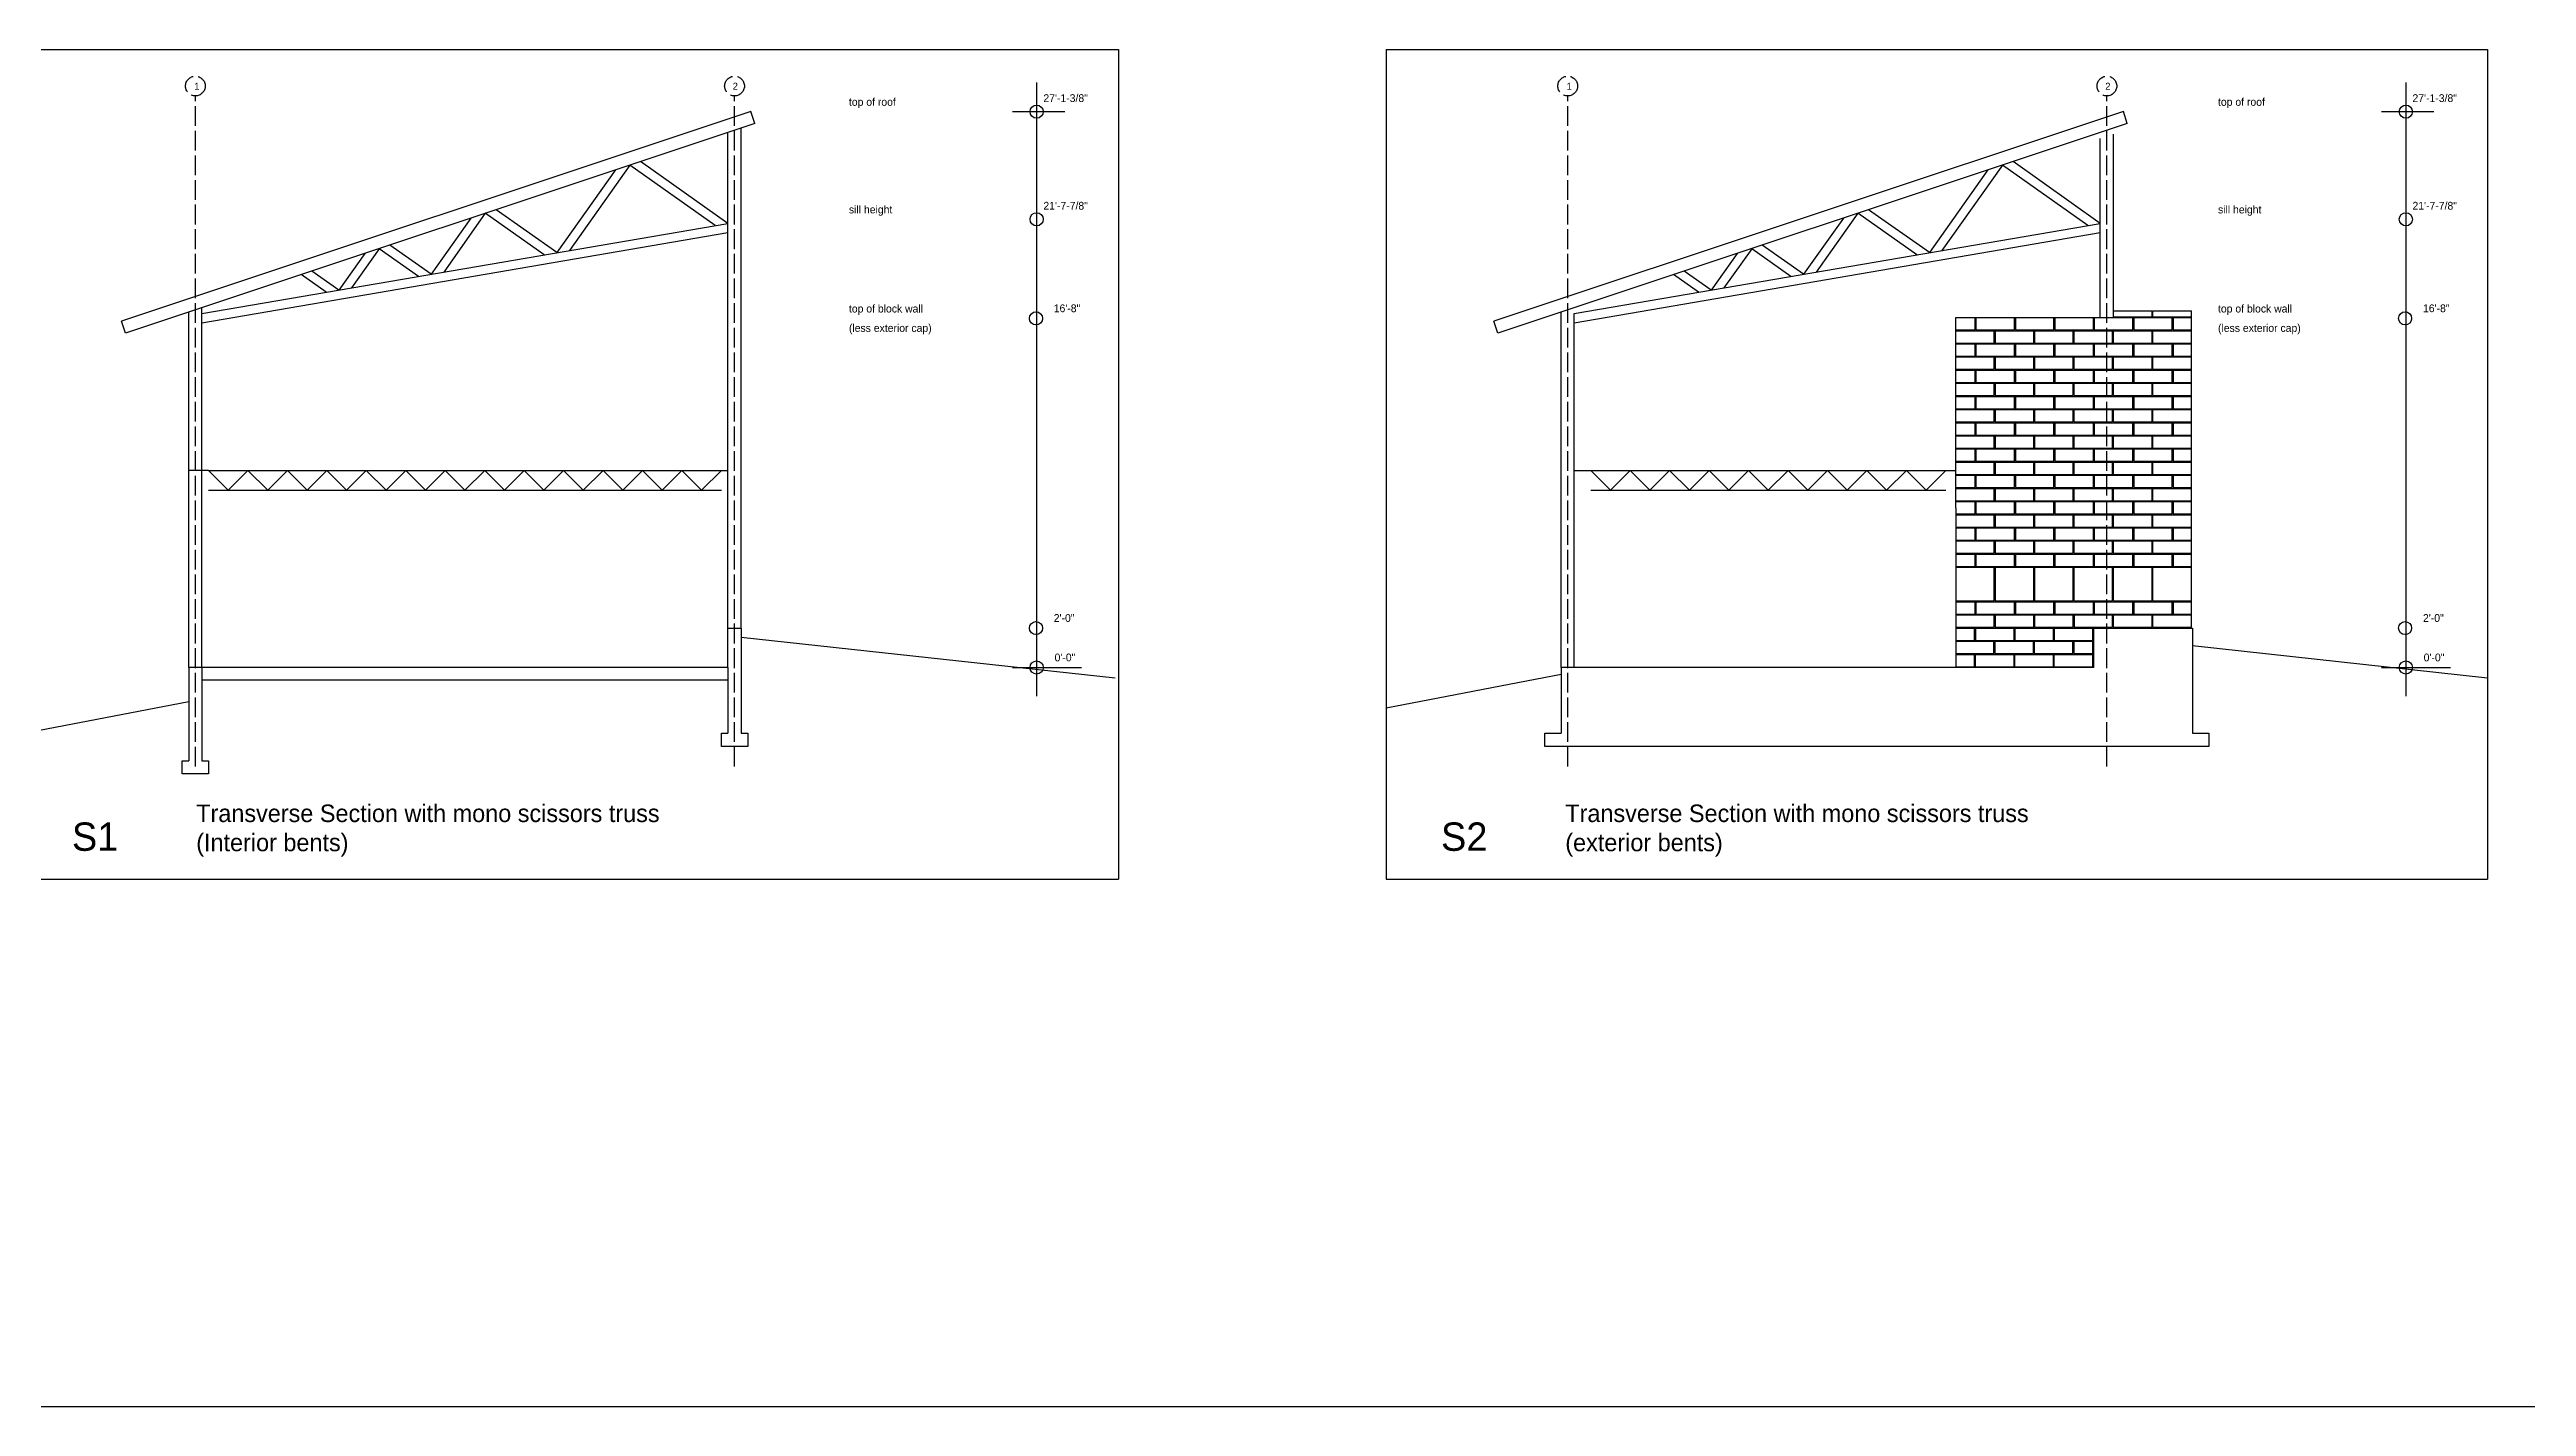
# Model space of a CAD drawing. Header units: inches. Extents: x 967 to 7501, y 257 to 3545.
# Drawn here: x 2159 to 3665, y 257 to 1082 of the extents above; entities that cross this region are included whole.
import ezdxf

# ---------------------------------------------------------------- set-up
doc = ezdxf.new("R2010")
doc.units = ezdxf.units.IN
doc.header["$MEASUREMENT"] = 0
doc.linetypes.add('ACAD_ISO02W100', pattern=[15, 12, -3])
for name, color, linetype in [('blocks', 251, 'Continuous'), ('const', 7, 'Continuous'), ('e1', 7, 'Continuous'), ('e2', 251, 'Continuous'), ('grid', 252, 'ACAD_ISO02W100'), ('walls', 7, 'Continuous')]:
    doc.layers.add(name, color=color, linetype=linetype)

msp = doc.modelspace()

# ---------------------------------------------------------------- linework, layer by layer
for p, q in [((2138.8, 1082.4), (2808.9, 1082.4)), ((2808.9, 1082.4), (2808.9, 577.4)), ((2971.7, 1082.4), (3641.8, 1082.4)), ((2971.7, 1082.4), (2971.7, 577.4)), ((3641.8, 1082.4), (3641.8, 577.4)), ((2571.3, 730.3), (2579.3, 730.3)), ((3402.2, 730.3), (3414.2, 730.3)), ((2138.8, 577.4), (2808.9, 577.4)), ((2971.7, 577.4), (3641.8, 577.4))]:
    msp.add_line(p, q)
at = {"layer": 'blocks'}
for p, q in [((3330, 911.8), (3330, 919.3)), ((3330.5, 919.3), (3330.5, 911.8)), ((3354, 911.8), (3354, 919.3)), ((3354.5, 919.3), (3354.5, 911.8)), ((3378, 911.8), (3378, 919.3)), ((3378.5, 919.3), (3378.5, 911.8)), ((3402, 911.8), (3402, 919.3)), ((3402.5, 919.3), (3402.5, 911.8)), ((3414.2, 919.8), (3414.2, 923.3)), ((3414.2, 919.8), (3437.7, 919.8)), ((3414.2, 919.3), (3426, 919.3)), ((3426, 911.8), (3426, 919.3)), ((3426.5, 919.3), (3450, 919.3)), ((3426.5, 919.3), (3426.5, 911.8)), ((3437.7, 919.8), (3437.7, 923.3)), ((3438.2, 919.8), (3438.2, 923.3)), ((3438.2, 919.8), (3461.7, 919.8)), ((3450, 911.8), (3450, 919.3)), ((3450.5, 919.3), (3461.7, 919.3)), ((3450.5, 919.3), (3450.5, 911.8)), ((3318.2, 911.8), (3330, 911.8)), ((3318.2, 911.3), (3341.7, 911.3)), ((3330.5, 911.8), (3354, 911.8)), ((3341.7, 903.8), (3341.7, 911.3)), ((3342.2, 911.3), (3342.2, 903.8)), ((3342.2, 911.3), (3365.7, 911.3)), ((3354.5, 911.8), (3378, 911.8)), ((3365.7, 903.8), (3365.7, 911.3)), ((3366.2, 911.3), (3389.7, 911.3)), ((3366.2, 911.3), (3366.2, 903.8)), ((3378.5, 911.8), (3402, 911.8)), ((3389.7, 903.8), (3389.7, 911.3)), ((3390.2, 903.8), (3390.2, 911.3)), ((3390.2, 911.3), (3413.7, 911.3)), ((3402.5, 911.8), (3426, 911.8)), ((3413.7, 903.8), (3413.7, 911.3)), ((3414.2, 911.3), (3437.7, 911.3)), ((3414.2, 903.8), (3414.2, 911.3)), ((3426.5, 911.8), (3450, 911.8)), ((3437.7, 903.8), (3437.7, 911.3)), ((3438.2, 903.8), (3438.2, 911.3)), ((3438.2, 911.3), (3461.7, 911.3)), ((3450.5, 911.8), (3461.7, 911.8)), ((3318.2, 903.8), (3341.7, 903.8)), ((3318.2, 903.3), (3330, 903.3)), ((3318.2, 895.8), (3330, 895.8)), ((3318.2, 895.3), (3341.7, 895.3)), ((3330, 895.8), (3330, 903.3)), ((3330.5, 903.3), (3330.5, 895.8)), ((3330.5, 903.3), (3354, 903.3)), ((3330.5, 895.8), (3354, 895.8)), ((3341.7, 887.8), (3341.7, 895.3)), ((3342.2, 903.8), (3365.7, 903.8)), ((3342.2, 895.3), (3342.2, 887.8)), ((3342.2, 895.3), (3365.7, 895.3)), ((3354, 895.8), (3354, 903.3)), ((3354.5, 903.3), (3378, 903.3)), ((3354.5, 903.3), (3354.5, 895.8)), ((3354.5, 895.8), (3378, 895.8)), ((3365.7, 887.8), (3365.7, 895.3)), ((3366.2, 903.8), (3389.7, 903.8)), ((3366.2, 895.3), (3389.7, 895.3)), ((3366.2, 895.3), (3366.2, 887.8)), ((3378, 895.8), (3378, 903.3)), ((3378.5, 903.3), (3402, 903.3)), ((3378.5, 903.3), (3378.5, 895.8)), ((3378.5, 895.8), (3402, 895.8)), ((3389.7, 887.8), (3389.7, 895.3)), ((3390.2, 903.8), (3413.7, 903.8)), ((3390.2, 887.8), (3390.2, 895.3)), ((3390.2, 895.3), (3413.7, 895.3)), ((3402, 895.8), (3402, 903.3)), ((3402.5, 903.3), (3402.5, 895.8)), ((3402.5, 903.3), (3426, 903.3)), ((3402.5, 895.8), (3426, 895.8)), ((3413.7, 887.8), (3413.7, 895.3)), ((3414.2, 903.8), (3437.7, 903.8)), ((3414.2, 895.3), (3437.7, 895.3)), ((3414.2, 887.8), (3414.2, 895.3)), ((3426, 895.8), (3426, 903.3)), ((3426.5, 903.3), (3450, 903.3)), ((3426.5, 903.3), (3426.5, 895.8)), ((3426.5, 895.8), (3450, 895.8)), ((3437.7, 887.8), (3437.7, 895.3)), ((3438.2, 903.8), (3461.7, 903.8)), ((3438.2, 887.8), (3438.2, 895.3)), ((3438.2, 895.3), (3461.7, 895.3)), ((3450, 895.8), (3450, 903.3)), ((3450.5, 903.3), (3450.5, 895.8)), ((3450.5, 903.3), (3461.7, 903.3)), ((3450.5, 895.8), (3461.7, 895.8)), ((3318.2, 887.8), (3341.7, 887.8)), ((3318.2, 887.3), (3330, 887.3)), ((3318.2, 879.8), (3330, 879.8)), ((3318.2, 879.3), (3341.7, 879.3)), ((3330, 879.8), (3330, 887.3)), ((3330.5, 887.3), (3330.5, 879.8)), ((3330.5, 887.3), (3354, 887.3)), ((3330.5, 879.8), (3354, 879.8)), ((3341.7, 871.8), (3341.7, 879.3)), ((3342.2, 887.8), (3365.7, 887.8)), ((3342.2, 879.3), (3365.7, 879.3)), ((3342.2, 879.3), (3342.2, 871.8)), ((3354, 879.8), (3354, 887.3)), ((3354.5, 887.3), (3354.5, 879.8)), ((3354.5, 887.3), (3378, 887.3)), ((3354.5, 879.8), (3378, 879.8)), ((3365.7, 871.8), (3365.7, 879.3)), ((3366.2, 887.8), (3389.7, 887.8)), ((3366.2, 879.3), (3389.7, 879.3)), ((3366.2, 879.3), (3366.2, 871.8)), ((3378, 879.8), (3378, 887.3)), ((3378.5, 887.3), (3402, 887.3)), ((3378.5, 887.3), (3378.5, 879.8)), ((3378.5, 879.8), (3402, 879.8)), ((3389.7, 871.8), (3389.7, 879.3)), ((3390.2, 887.8), (3413.7, 887.8)), ((3390.2, 879.3), (3413.7, 879.3)), ((3390.2, 871.8), (3390.2, 879.3)), ((3402, 879.8), (3402, 887.3)), ((3402.5, 887.3), (3402.5, 879.8)), ((3402.5, 887.3), (3426, 887.3)), ((3402.5, 879.8), (3426, 879.8)), ((3413.7, 871.8), (3413.7, 879.3)), ((3414.2, 887.8), (3437.7, 887.8)), ((3414.2, 879.3), (3437.7, 879.3)), ((3414.2, 871.8), (3414.2, 879.3)), ((3426, 879.8), (3426, 887.3)), ((3426.5, 887.3), (3450, 887.3)), ((3426.5, 887.3), (3426.5, 879.8)), ((3426.5, 879.8), (3450, 879.8)), ((3437.7, 871.8), (3437.7, 879.3)), ((3438.2, 887.8), (3461.7, 887.8)), ((3438.2, 879.3), (3461.7, 879.3)), ((3438.2, 871.8), (3438.2, 879.3)), ((3450, 879.8), (3450, 887.3)), ((3450.5, 887.3), (3450.5, 879.8)), ((3450.5, 887.3), (3461.7, 887.3)), ((3450.5, 879.8), (3461.7, 879.8)), ((3318.2, 871.8), (3341.7, 871.8)), ((3318.2, 871.3), (3330, 871.3)), ((3318.2, 863.8), (3330, 863.8)), ((3318.2, 863.3), (3341.7, 863.3)), ((3330, 863.8), (3330, 871.3)), ((3330.5, 871.3), (3330.5, 863.8)), ((3330.5, 871.3), (3354, 871.3)), ((3330.5, 863.8), (3354, 863.8)), ((3341.7, 855.8), (3341.7, 863.3)), ((3342.2, 871.8), (3365.7, 871.8)), ((3342.2, 863.3), (3342.2, 855.8)), ((3342.2, 863.3), (3365.7, 863.3)), ((3354, 863.8), (3354, 871.3)), ((3354.5, 871.3), (3354.5, 863.8)), ((3354.5, 871.3), (3378, 871.3)), ((3354.5, 863.8), (3378, 863.8)), ((3365.7, 855.8), (3365.7, 863.3)), ((3366.2, 871.8), (3389.7, 871.8)), ((3366.2, 863.3), (3389.7, 863.3)), ((3366.2, 863.3), (3366.2, 855.8)), ((3378, 863.8), (3378, 871.3)), ((3378.5, 871.3), (3402, 871.3)), ((3378.5, 871.3), (3378.5, 863.8)), ((3378.5, 863.8), (3402, 863.8)), ((3389.7, 855.8), (3389.7, 863.3)), ((3390.2, 871.8), (3413.7, 871.8)), ((3390.2, 855.8), (3390.2, 863.3)), ((3390.2, 863.3), (3413.7, 863.3)), ((3402, 863.8), (3402, 871.3)), ((3402.5, 871.3), (3402.5, 863.8)), ((3402.5, 871.3), (3426, 871.3)), ((3402.5, 863.8), (3426, 863.8)), ((3413.7, 855.8), (3413.7, 863.3)), ((3414.2, 871.8), (3437.7, 871.8)), ((3414.2, 863.3), (3437.7, 863.3)), ((3414.2, 855.8), (3414.2, 863.3)), ((3426, 863.8), (3426, 871.3)), ((3426.5, 871.3), (3450, 871.3)), ((3426.5, 871.3), (3426.5, 863.8)), ((3426.5, 863.8), (3450, 863.8)), ((3437.7, 855.8), (3437.7, 863.3)), ((3438.2, 871.8), (3461.7, 871.8)), ((3438.2, 855.8), (3438.2, 863.3)), ((3438.2, 863.3), (3461.7, 863.3)), ((3450, 863.8), (3450, 871.3)), ((3450.5, 871.3), (3450.5, 863.8)), ((3450.5, 871.3), (3461.7, 871.3)), ((3450.5, 863.8), (3461.7, 863.8)), ((3318.2, 855.8), (3341.7, 855.8)), ((3318.2, 855.3), (3330, 855.3)), ((3318.2, 847.8), (3330, 847.8)), ((3318.2, 847.3), (3341.7, 847.3)), ((3330, 847.8), (3330, 855.3)), ((3330.5, 855.3), (3330.5, 847.8)), ((3330.5, 855.3), (3354, 855.3)), ((3330.5, 847.8), (3354, 847.8)), ((3341.7, 839.8), (3341.7, 847.3)), ((3342.2, 855.8), (3365.7, 855.8)), ((3342.2, 847.3), (3342.2, 839.8)), ((3342.2, 847.3), (3365.7, 847.3)), ((3354, 847.8), (3354, 855.3)), ((3354.5, 855.3), (3378, 855.3)), ((3354.5, 855.3), (3354.5, 847.8)), ((3354.5, 847.8), (3378, 847.8)), ((3365.7, 839.8), (3365.7, 847.3)), ((3366.2, 855.8), (3389.7, 855.8)), ((3366.2, 847.3), (3366.2, 839.8)), ((3366.2, 847.3), (3389.7, 847.3)), ((3378, 847.8), (3378, 855.3)), ((3378.5, 855.3), (3402, 855.3)), ((3378.5, 855.3), (3378.5, 847.8)), ((3378.5, 847.8), (3402, 847.8)), ((3389.7, 839.8), (3389.7, 847.3)), ((3390.2, 855.8), (3413.7, 855.8)), ((3390.2, 839.8), (3390.2, 847.3)), ((3390.2, 847.3), (3413.7, 847.3)), ((3402, 847.8), (3402, 855.3)), ((3402.5, 855.3), (3402.5, 847.8)), ((3402.5, 855.3), (3426, 855.3)), ((3402.5, 847.8), (3426, 847.8)), ((3413.7, 839.8), (3413.7, 847.3)), ((3414.2, 855.8), (3437.7, 855.8)), ((3414.2, 847.3), (3437.7, 847.3)), ((3414.2, 839.8), (3414.2, 847.3)), ((3426, 847.8), (3426, 855.3)), ((3426.5, 855.3), (3450, 855.3)), ((3426.5, 855.3), (3426.5, 847.8)), ((3426.5, 847.8), (3450, 847.8)), ((3437.7, 839.8), (3437.7, 847.3)), ((3438.2, 855.8), (3461.7, 855.8)), ((3438.2, 839.8), (3438.2, 847.3)), ((3438.2, 847.3), (3461.7, 847.3)), ((3450, 847.8), (3450, 855.3)), ((3450.5, 855.3), (3450.5, 847.8)), ((3450.5, 855.3), (3461.7, 855.3)), ((3450.5, 847.8), (3461.7, 847.8)), ((3318.2, 839.8), (3341.7, 839.8)), ((3318.2, 839.3), (3330, 839.3)), ((3318.2, 831.8), (3330, 831.8)), ((3318.2, 831.3), (3341.7, 831.3)), ((3330, 831.8), (3330, 839.3)), ((3330.5, 839.3), (3330.5, 831.8)), ((3330.5, 839.3), (3354, 839.3)), ((3330.5, 831.8), (3354, 831.8)), ((3341.7, 823.8), (3341.7, 831.3)), ((3342.2, 839.8), (3365.7, 839.8)), ((3342.2, 831.3), (3365.7, 831.3)), ((3342.2, 831.3), (3342.2, 823.8)), ((3354, 831.8), (3354, 839.3)), ((3354.5, 839.3), (3354.5, 831.8)), ((3354.5, 839.3), (3378, 839.3)), ((3354.5, 831.8), (3378, 831.8)), ((3365.7, 823.8), (3365.7, 831.3)), ((3366.2, 839.8), (3389.7, 839.8)), ((3366.2, 831.3), (3389.7, 831.3)), ((3366.2, 831.3), (3366.2, 823.8)), ((3378, 831.8), (3378, 839.3)), ((3378.5, 839.3), (3402, 839.3)), ((3378.5, 839.3), (3378.5, 831.8)), ((3378.5, 831.8), (3402, 831.8)), ((3389.7, 823.8), (3389.7, 831.3)), ((3390.2, 839.8), (3413.7, 839.8)), ((3390.2, 831.3), (3413.7, 831.3)), ((3390.2, 823.8), (3390.2, 831.3)), ((3402, 831.8), (3402, 839.3)), ((3402.5, 839.3), (3402.5, 831.8)), ((3402.5, 839.3), (3426, 839.3)), ((3402.5, 831.8), (3426, 831.8)), ((3413.7, 823.8), (3413.7, 831.3)), ((3414.2, 839.8), (3437.7, 839.8)), ((3414.2, 831.3), (3437.7, 831.3)), ((3414.2, 823.8), (3414.2, 831.3)), ((3426, 831.8), (3426, 839.3)), ((3426.5, 839.3), (3450, 839.3)), ((3426.5, 839.3), (3426.5, 831.8)), ((3426.5, 831.8), (3450, 831.8)), ((3437.7, 823.8), (3437.7, 831.3)), ((3438.2, 839.8), (3461.7, 839.8)), ((3438.2, 831.3), (3461.7, 831.3)), ((3438.2, 823.8), (3438.2, 831.3)), ((3450, 831.8), (3450, 839.3)), ((3450.5, 839.3), (3450.5, 831.8)), ((3450.5, 839.3), (3461.7, 839.3)), ((3450.5, 831.8), (3461.7, 831.8)), ((3318.2, 823.8), (3341.7, 823.8)), ((3318.2, 823.3), (3330, 823.3)), ((3318.2, 815.8), (3330, 815.8)), ((3318.2, 815.3), (3341.7, 815.3)), ((3330, 815.8), (3330, 823.3)), ((3330.5, 823.3), (3330.5, 815.8)), ((3330.5, 823.3), (3354, 823.3)), ((3330.5, 815.8), (3354, 815.8)), ((3341.7, 807.8), (3341.7, 815.3)), ((3342.2, 823.8), (3365.7, 823.8)), ((3342.2, 815.3), (3342.2, 807.8)), ((3342.2, 815.3), (3365.7, 815.3)), ((3354, 815.8), (3354, 823.3)), ((3354.5, 823.3), (3354.5, 815.8)), ((3354.5, 823.3), (3378, 823.3)), ((3354.5, 815.8), (3378, 815.8)), ((3365.7, 807.8), (3365.7, 815.3)), ((3366.2, 823.8), (3389.7, 823.8)), ((3366.2, 815.3), (3389.7, 815.3)), ((3366.2, 815.3), (3366.2, 807.8)), ((3378, 815.8), (3378, 823.3)), ((3378.5, 823.3), (3402, 823.3)), ((3378.5, 823.3), (3378.5, 815.8)), ((3378.5, 815.8), (3402, 815.8)), ((3389.7, 807.8), (3389.7, 815.3)), ((3390.2, 823.8), (3413.7, 823.8)), ((3390.2, 807.8), (3390.2, 815.3)), ((3390.2, 815.3), (3413.7, 815.3)), ((3402, 815.8), (3402, 823.3)), ((3402.5, 823.3), (3402.5, 815.8)), ((3402.5, 823.3), (3426, 823.3)), ((3402.5, 815.8), (3426, 815.8)), ((3413.7, 807.8), (3413.7, 815.3)), ((3414.2, 823.8), (3437.7, 823.8)), ((3414.2, 815.3), (3437.7, 815.3)), ((3414.2, 807.8), (3414.2, 815.3)), ((3426, 815.8), (3426, 823.3)), ((3426.5, 823.3), (3450, 823.3)), ((3426.5, 823.3), (3426.5, 815.8)), ((3426.5, 815.8), (3450, 815.8)), ((3437.7, 807.8), (3437.7, 815.3)), ((3438.2, 823.8), (3461.7, 823.8)), ((3438.2, 807.8), (3438.2, 815.3)), ((3438.2, 815.3), (3461.7, 815.3)), ((3450, 815.8), (3450, 823.3)), ((3450.5, 823.3), (3450.5, 815.8)), ((3450.5, 823.3), (3461.7, 823.3)), ((3450.5, 815.8), (3461.7, 815.8)), ((3318.2, 807.8), (3341.7, 807.8)), ((3318.2, 807.3), (3330, 807.3)), ((3318.2, 799.8), (3330, 799.8)), ((3318.2, 799.3), (3341.7, 799.3)), ((3330, 799.8), (3330, 807.3)), ((3330.5, 807.3), (3330.5, 799.8)), ((3330.5, 807.3), (3354, 807.3)), ((3330.5, 799.8), (3354, 799.8)), ((3341.7, 791.8), (3341.7, 799.3)), ((3342.2, 807.8), (3365.7, 807.8)), ((3342.2, 799.3), (3342.2, 791.8)), ((3342.2, 799.3), (3365.7, 799.3)), ((3354, 799.8), (3354, 807.3)), ((3354.5, 807.3), (3354.5, 799.8)), ((3354.5, 807.3), (3378, 807.3)), ((3354.5, 799.8), (3378, 799.8)), ((3365.7, 791.8), (3365.7, 799.3)), ((3366.2, 807.8), (3389.7, 807.8)), ((3366.2, 799.3), (3389.7, 799.3)), ((3366.2, 799.3), (3366.2, 791.8)), ((3378, 799.8), (3378, 807.3)), ((3378.5, 807.3), (3402, 807.3)), ((3378.5, 807.3), (3378.5, 799.8)), ((3378.5, 799.8), (3402, 799.8)), ((3389.7, 791.8), (3389.7, 799.3)), ((3390.2, 807.8), (3413.7, 807.8)), ((3390.2, 791.8), (3390.2, 799.3)), ((3390.2, 799.3), (3413.7, 799.3)), ((3402, 799.8), (3402, 807.3)), ((3402.5, 807.3), (3402.5, 799.8)), ((3402.5, 807.3), (3426, 807.3)), ((3402.5, 799.8), (3426, 799.8)), ((3413.7, 791.8), (3413.7, 799.3)), ((3414.2, 807.8), (3437.7, 807.8)), ((3414.2, 799.3), (3437.7, 799.3)), ((3414.2, 791.8), (3414.2, 799.3)), ((3426, 799.8), (3426, 807.3)), ((3426.5, 807.3), (3450, 807.3)), ((3426.5, 807.3), (3426.5, 799.8)), ((3426.5, 799.8), (3450, 799.8)), ((3437.7, 791.8), (3437.7, 799.3)), ((3438.2, 807.8), (3461.7, 807.8)), ((3438.2, 791.8), (3438.2, 799.3)), ((3438.2, 799.3), (3461.7, 799.3)), ((3450, 799.8), (3450, 807.3)), ((3450.5, 807.3), (3450.5, 799.8)), ((3450.5, 807.3), (3461.7, 807.3)), ((3450.5, 799.8), (3461.7, 799.8)), ((3318.2, 791.8), (3341.7, 791.8)), ((3318.2, 791.3), (3330, 791.3)), ((3318.2, 783.8), (3330, 783.8)), ((3330, 783.8), (3330, 791.3)), ((3330.5, 791.3), (3330.5, 783.8)), ((3330.5, 791.3), (3354, 791.3)), ((3330.5, 783.8), (3354, 783.8)), ((3342.2, 791.8), (3365.7, 791.8)), ((3354, 783.8), (3354, 791.3)), ((3354.5, 791.3), (3354.5, 783.8)), ((3354.5, 791.3), (3378, 791.3)), ((3354.5, 783.8), (3378, 783.8)), ((3366.2, 791.8), (3389.7, 791.8)), ((3378, 783.8), (3378, 791.3)), ((3378.5, 791.3), (3402, 791.3)), ((3378.5, 791.3), (3378.5, 783.8)), ((3378.5, 783.8), (3402, 783.8)), ((3390.2, 791.8), (3413.7, 791.8)), ((3402, 783.8), (3402, 791.3)), ((3402.5, 791.3), (3402.5, 783.8)), ((3402.5, 791.3), (3426, 791.3)), ((3402.5, 783.8), (3426, 783.8)), ((3414.2, 791.8), (3437.7, 791.8)), ((3426, 783.8), (3426, 791.3)), ((3426.5, 791.3), (3450, 791.3)), ((3426.5, 791.3), (3426.5, 783.8)), ((3426.5, 783.8), (3450, 783.8)), ((3438.2, 791.8), (3461.7, 791.8)), ((3450, 783.8), (3450, 791.3)), ((3450.5, 791.3), (3450.5, 783.8)), ((3450.5, 791.3), (3461.7, 791.3)), ((3450.5, 783.8), (3461.7, 783.8)), ((3318.2, 783.3), (3341.7, 783.3)), ((3318.2, 775.8), (3341.7, 775.8)), ((3318.2, 775.3), (3330, 775.3)), ((3330, 767.8), (3330, 775.3)), ((3330.5, 775.3), (3330.5, 767.8)), ((3330.5, 775.3), (3354, 775.3)), ((3341.7, 775.8), (3341.7, 783.3)), ((3342.2, 783.3), (3342.2, 775.8)), ((3342.2, 783.3), (3365.7, 783.3)), ((3342.2, 775.8), (3365.7, 775.8)), ((3354, 767.8), (3354, 775.3)), ((3354.5, 775.3), (3354.5, 767.8)), ((3354.5, 775.3), (3378, 775.3)), ((3365.7, 775.8), (3365.7, 783.3)), ((3366.2, 783.3), (3389.7, 783.3)), ((3366.2, 783.3), (3366.2, 775.8)), ((3366.2, 775.8), (3389.7, 775.8)), ((3378, 767.8), (3378, 775.3)), ((3378.5, 775.3), (3378.5, 767.8)), ((3378.5, 775.3), (3402, 775.3)), ((3389.7, 775.8), (3389.7, 783.3)), ((3390.2, 775.8), (3390.2, 783.3)), ((3390.2, 783.3), (3413.7, 783.3)), ((3390.2, 775.8), (3413.7, 775.8)), ((3402, 767.8), (3402, 775.3)), ((3402.5, 775.3), (3402.5, 767.8)), ((3402.5, 775.3), (3426, 775.3)), ((3413.7, 775.8), (3413.7, 783.3)), ((3414.2, 783.3), (3437.7, 783.3)), ((3414.2, 775.8), (3414.2, 783.3)), ((3414.2, 775.8), (3437.7, 775.8)), ((3426, 767.8), (3426, 775.3)), ((3426.5, 775.3), (3450, 775.3)), ((3426.5, 775.3), (3426.5, 767.8)), ((3437.7, 775.8), (3437.7, 783.3)), ((3438.2, 775.8), (3438.2, 783.3)), ((3438.2, 783.3), (3461.7, 783.3)), ((3438.2, 775.8), (3461.7, 775.8)), ((3450, 767.8), (3450, 775.3)), ((3450.5, 775.3), (3450.5, 767.8)), ((3450.5, 775.3), (3461.7, 775.3)), ((3318.2, 767.8), (3330, 767.8)), ((3318.2, 767.3), (3341.7, 767.3)), ((3330.5, 767.8), (3354, 767.8)), ((3341.7, 746.8), (3341.7, 767.3)), ((3342.2, 767.3), (3365.7, 767.3)), ((3342.2, 767.3), (3342.2, 746.8)), ((3354.5, 767.8), (3378, 767.8)), ((3365.7, 746.8), (3365.7, 767.3)), ((3366.2, 767.3), (3389.7, 767.3)), ((3366.2, 767.3), (3366.2, 746.8)), ((3378.5, 767.8), (3402, 767.8)), ((3389.7, 746.8), (3389.7, 767.3)), ((3390.2, 767.3), (3413.7, 767.3)), ((3390.2, 746.8), (3390.2, 767.3)), ((3402.5, 767.8), (3426, 767.8)), ((3413.7, 746.8), (3413.7, 767.3)), ((3414.2, 767.3), (3437.7, 767.3)), ((3414.2, 746.8), (3414.2, 767.3)), ((3426.5, 767.8), (3450, 767.8)), ((3437.7, 746.8), (3437.7, 767.3)), ((3438.2, 746.8), (3438.2, 767.3)), ((3438.2, 767.3), (3461.7, 767.3)), ((3450.5, 767.8), (3461.7, 767.8)), ((3318.2, 746.8), (3341.7, 746.8)), ((3318.2, 746.3), (3330, 746.3)), ((3318.2, 738.8), (3330, 738.8)), ((3330, 738.8), (3330, 746.3)), ((3330.5, 746.3), (3354, 746.3)), ((3330.5, 746.3), (3330.5, 738.8)), ((3330.5, 738.8), (3354, 738.8)), ((3342.2, 746.8), (3365.7, 746.8)), ((3354, 738.8), (3354, 746.3)), ((3354.5, 746.3), (3378, 746.3)), ((3354.5, 746.3), (3354.5, 738.8)), ((3354.5, 738.8), (3378, 738.8)), ((3366.2, 746.8), (3389.7, 746.8)), ((3378, 738.8), (3378, 746.3)), ((3378.5, 746.3), (3402, 746.3)), ((3378.5, 746.3), (3378.5, 738.8)), ((3378.5, 738.8), (3402, 738.8)), ((3390.2, 746.8), (3413.7, 746.8)), ((3402, 738.8), (3402, 746.3)), ((3402.5, 746.3), (3426, 746.3)), ((3402.5, 746.3), (3402.5, 738.8)), ((3402.5, 738.8), (3426, 738.8)), ((3414.2, 746.8), (3437.7, 746.8)), ((3426, 738.8), (3426, 746.3)), ((3426.5, 746.3), (3450, 746.3)), ((3426.5, 746.3), (3426.5, 738.8)), ((3426.5, 738.8), (3450, 738.8)), ((3438.2, 746.8), (3461.7, 746.8)), ((3450, 738.8), (3450, 746.3)), ((3450.5, 746.3), (3461.7, 746.3)), ((3450.5, 746.3), (3450.5, 738.8)), ((3450.5, 738.8), (3461.7, 738.8)), ((3318.2, 738.3), (3341.7, 738.3)), ((3318.2, 730.8), (3341.7, 730.8)), ((3318.2, 730.3), (3329.7, 730.3)), ((3329.7, 722.8), (3329.7, 730.3)), ((3330.2, 730.3), (3353.7, 730.3)), ((3330.2, 730.3), (3330.2, 722.8)), ((3341.7, 730.8), (3341.7, 738.3)), ((3342.2, 738.3), (3342.2, 730.8)), ((3342.2, 738.3), (3365.7, 738.3)), ((3342.2, 730.8), (3365.7, 730.8)), ((3353.7, 722.8), (3353.7, 730.3)), ((3354.2, 730.3), (3377.7, 730.3)), ((3354.2, 730.3), (3354.2, 722.8)), ((3365.7, 730.8), (3365.7, 738.3)), ((3366.2, 738.3), (3389.7, 738.3)), ((3366.2, 738.3), (3366.2, 730.8)), ((3366.2, 730.8), (3389.7, 730.8)), ((3377.7, 722.8), (3377.7, 730.3)), ((3378.2, 730.3), (3401.7, 730.3)), ((3378.2, 730.3), (3378.2, 722.8)), ((3389.7, 730.8), (3389.7, 738.3)), ((3390.2, 738.3), (3390.2, 730.8)), ((3390.2, 738.3), (3413.7, 738.3)), ((3390.2, 730.8), (3413.7, 730.8)), ((3401.7, 722.8), (3401.7, 730.3)), ((3413.7, 730.8), (3413.7, 738.3)), ((3414.2, 738.3), (3437.7, 738.3)), ((3414.2, 730.8), (3414.2, 738.3)), ((3414.2, 730.8), (3437.7, 730.8)), ((3437.7, 730.8), (3437.7, 738.3)), ((3438.2, 730.8), (3438.2, 738.3)), ((3438.2, 738.3), (3461.7, 738.3)), ((3438.2, 730.8), (3461.7, 730.8)), ((3318.2, 722.8), (3329.7, 722.8)), ((3318.2, 722.3), (3341.5, 722.3)), ((3318.2, 714.8), (3341.5, 714.8)), ((3318.2, 714.3), (3329.7, 714.3)), ((3329.7, 706.8), (3329.7, 714.3)), ((3330.2, 722.8), (3353.7, 722.8)), ((3330.2, 714.3), (3353.7, 714.3)), ((3330.2, 706.8), (3330.2, 714.3)), ((3341.5, 714.8), (3341.5, 722.3)), ((3342, 722.3), (3342, 714.8)), ((3342, 722.3), (3365.5, 722.3)), ((3342, 714.8), (3365.5, 714.8)), ((3353.7, 706.8), (3353.7, 714.3)), ((3354.2, 722.8), (3377.7, 722.8)), ((3354.2, 714.3), (3377.7, 714.3)), ((3354.2, 706.8), (3354.2, 714.3)), ((3365.5, 714.8), (3365.5, 722.3)), ((3366, 722.3), (3389.5, 722.3)), ((3366, 722.3), (3366, 714.8)), ((3366, 714.8), (3389.5, 714.8)), ((3377.7, 706.8), (3377.7, 714.3)), ((3378.2, 722.8), (3401.7, 722.8)), ((3378.2, 714.3), (3401.7, 714.3)), ((3378.2, 706.8), (3378.2, 714.3)), ((3389.5, 714.8), (3389.5, 722.3)), ((3390, 722.3), (3390, 714.8)), ((3390, 722.3), (3401.7, 722.3)), ((3390, 714.8), (3401.7, 714.8)), ((3401.7, 714.8), (3401.7, 722.3)), ((3401.7, 706.8), (3401.7, 714.3)), ((3318.2, 706.8), (3329.7, 706.8)), ((3330.2, 706.8), (3353.7, 706.8)), ((3354.2, 706.8), (3377.7, 706.8)), ((3378.2, 706.8), (3401.7, 706.8))]:
    msp.add_line(p, q, dxfattribs=at)
at = {"layer": 'e1'}
for p, q in [((2511.6, 1012.1), (2474.9, 960.1)), ((2563.6, 975.3), (2511.6, 1012.1)), ((2571.3, 976.6), (2518.1, 1014.2)), ((3346.6, 1012.1), (3309.8, 960.1)), ((3398.6, 975.3), (3346.6, 1012.1)), ((3406.2, 976.6), (3353.1, 1014.2)), ((2502.8, 1009.1), (2467.2, 958.8)), ((3337.8, 1009.1), (3302.2, 958.8)), ((2414.9, 979.8), (2390.7, 945.6)), ((2423.7, 982.8), (2398.4, 946.9)), ((2459.5, 957.4), (2423.7, 982.8)), ((2467.2, 958.8), (2430.2, 984.9)), ((3249.9, 979.8), (3225.7, 945.6)), ((3258.7, 982.8), (3233.3, 946.9)), ((3294.5, 957.4), (3258.7, 982.8)), ((3302.2, 958.8), (3265.1, 984.9)), ((2251.3, 921.7), (2571.3, 976.6)), ((2251.3, 916.1), (2571.3, 971)), ((3086.2, 921.7), (3406.2, 976.6)), ((3086.2, 916.1), (3406.2, 971)), ((2350.3, 958.3), (2334.5, 936)), ((2359.1, 961.2), (2342.2, 937.3)), ((2383, 944.3), (2359.1, 961.2)), ((2390.7, 945.6), (2365.6, 963.4)), ((3185.3, 958.3), (3169.5, 936)), ((3194.1, 961.2), (3177.1, 937.3)), ((3218, 944.3), (3194.1, 961.2)), ((3225.7, 945.6), (3200.5, 963.4)), ((2326.8, 934.7), (2311.6, 945.4)), ((2334.5, 936), (2318.1, 947.6)), ((3161.8, 934.7), (3146.6, 945.4)), ((3169.5, 936), (3153.1, 947.6)), ((3318.2, 803.3), (3318.2, 919.4)), ((1267.5, 256.6), (6357.7, 256.6))]:
    msp.add_line(p, q, dxfattribs=at)
at = {"layer": 'e2'}
for p, q in [((2759.1, 1062.4), (2759.1, 688.8)), ((3592.1, 1062.4), (3592.1, 688.8)), ((2744.4, 1044.6), (2776.2, 1044.6)), ((3577.3, 1044.6), (3609.1, 1044.6)), ((2744.4, 706.3), (2786.4, 706.3)), ((3577.3, 706.3), (3619.3, 706.3))]:
    msp.add_line(p, q, dxfattribs=at)
for centre in [(2759.1, 1044.6), (3592.1, 1044.6), (2759.1, 979.1), (3592.1, 979.1), (2758.7, 918.8), (3591.6, 918.8), (2758.7, 730.3), (3591.6, 730.3), (2759.1, 706.3), (3592.1, 706.3)]:
    msp.add_circle(centre, 4, dxfattribs=at)
at = {"layer": 'grid'}
for p, q in [((2247.3, 646), (2247.3, 1054.2)), ((2575.3, 646), (2575.3, 1054.2)), ((3082.2, 646), (3082.2, 1054.2)), ((3410.2, 646), (3410.2, 1054.2))]:
    msp.add_line(p, q, dxfattribs=at)
for centre in [(2247.3, 1060.2), (2575.3, 1060.2), (3082.2, 1060.2), (3410.2, 1060.2)]:
    msp.add_circle(centre, 6, dxfattribs=at)
at = {"layer": 'walls'}
for p, q in [((2585.3, 1044.6), (2202.3, 917)), ((2587.7, 1037.4), (2585.3, 1044.6)), ((3420.2, 1044.6), (3037.2, 917)), ((3422.6, 1037.4), (3420.2, 1044.6)), ((2587.7, 1037.4), (2204.7, 909.8)), ((2571.3, 706.3), (2571.3, 1032)), ((2579.3, 730.3), (2579.3, 1034.6)), ((3422.6, 1037.4), (3039.6, 909.8)), ((3406.2, 919.4), (3406.2, 1028.3)), ((3414.2, 919.4), (3414.2, 1031)), ((2243.3, 706.3), (2243.3, 922.6)), ((2251.3, 706.3), (2251.3, 925.3)), ((3078.2, 706.3), (3078.2, 922.6)), ((3086.2, 706.3), (3086.2, 921.7)), ((3318.2, 919.4), (3414.2, 919.4)), ((3414.2, 923.3), (3437.7, 923.3)), ((3438.2, 923.3), (3461.7, 923.3)), ((3461.7, 730.8), (3461.7, 923.3)), ((2204.7, 909.8), (2202.3, 917)), ((3039.6, 909.8), (3037.2, 917)), ((2255.3, 826.3), (2243.3, 826.3)), ((2255.3, 826.3), (2571.3, 826.3)), ((2255.3, 826.3), (2267.3, 814.3)), ((2255.3, 814.3), (2567.3, 814.3)), ((2267.3, 814.3), (2279.3, 826.3)), ((2279.3, 826.3), (2291.3, 814.3)), ((2291.3, 814.3), (2303.3, 826.3)), ((2303.3, 826.3), (2315.3, 814.3)), ((2315.3, 814.3), (2327.3, 826.3)), ((2327.3, 826.3), (2339.3, 814.3)), ((2339.3, 814.3), (2351.3, 826.3)), ((2351.3, 826.3), (2363.3, 814.3)), ((2363.3, 814.3), (2375.3, 826.3)), ((2375.3, 826.3), (2387.3, 814.3)), ((2387.3, 814.3), (2399.3, 826.3)), ((2399.3, 826.3), (2411.3, 814.3)), ((2411.3, 814.3), (2423.3, 826.3)), ((2423.3, 826.3), (2435.3, 814.3)), ((2435.3, 814.3), (2447.3, 826.3)), ((2447.3, 826.3), (2459.3, 814.3)), ((2459.3, 814.3), (2471.3, 826.3)), ((2471.3, 826.3), (2483.3, 814.3)), ((2483.3, 814.3), (2495.3, 826.3)), ((2495.3, 826.3), (2507.3, 814.3)), ((2507.3, 814.3), (2519.3, 826.3)), ((2519.3, 826.3), (2531.3, 814.3)), ((2531.3, 814.3), (2543.3, 826.3)), ((2543.3, 826.3), (2555.3, 814.3)), ((2555.3, 814.3), (2567.3, 826.3)), ((3086.2, 826.3), (3318.2, 826.3)), ((3096.2, 826.3), (3108.2, 814.3)), ((3096.2, 814.3), (3312.2, 814.3)), ((3108.2, 814.3), (3120.2, 826.3)), ((3120.2, 826.3), (3132.2, 814.3)), ((3132.2, 814.3), (3144.2, 826.3)), ((3144.2, 826.3), (3156.2, 814.3)), ((3156.2, 814.3), (3168.2, 826.3)), ((3168.2, 826.3), (3180.2, 814.3)), ((3180.2, 814.3), (3192.2, 826.3)), ((3192.2, 826.3), (3204.2, 814.3)), ((3204.2, 814.3), (3216.2, 826.3)), ((3216.2, 826.3), (3228.2, 814.3)), ((3228.2, 814.3), (3240.2, 826.3)), ((3240.2, 826.3), (3252.2, 814.3)), ((3252.2, 814.3), (3264.2, 826.3)), ((3264.2, 826.3), (3276.2, 814.3)), ((3276.2, 814.3), (3288.2, 826.3)), ((3288.2, 826.3), (3300.2, 814.3)), ((3300.2, 814.3), (3312.2, 826.3)), ((3318.2, 803.3), (3318.2, 706.3)), ((2579.3, 730.3), (2579.3, 666.3)), ((2579.3, 724.8), (2806.9, 700.1)), ((3402.2, 706.3), (3402.2, 730.3)), ((3414.2, 730.3), (3462.2, 730.3)), ((3462.2, 730.3), (3462.2, 666.3)), ((3462.2, 719.6), (3641.8, 700.1)), ((2571.3, 706.3), (2243.3, 706.3)), ((2243.3, 706.3), (2243.3, 686.8)), ((2251.3, 706.3), (2251.3, 649.6)), ((2251.3, 698.8), (2571.3, 698.8)), ((2571.3, 706.3), (2571.3, 666.3)), ((2971.7, 681.8), (3078.2, 702.3)), ((3078.2, 706.3), (3078.2, 686.8)), ((3402.2, 706.3), (3078.2, 706.3)), ((3078.2, 703.4), (3078.2, 666.3)), ((2136.7, 665.1), (2243.3, 685.6)), ((2243.3, 686.8), (2243.3, 649.6)), ((2567.3, 658.3), (2567.3, 666.3)), ((2567.3, 666.3), (2571.3, 666.3)), ((2579.3, 666.3), (2583.3, 666.3)), ((2583.3, 666.3), (2583.3, 658.3)), ((3068.2, 658.3), (3068.2, 666.3)), ((3068.2, 666.3), (3078.2, 666.3)), ((3462.2, 666.3), (3472.2, 666.3)), ((3472.2, 666.3), (3472.2, 658.3)), ((2239.3, 641.6), (2239.3, 649.6)), ((2239.3, 649.6), (2243.3, 649.6)), ((2251.3, 649.6), (2255.3, 649.6)), ((2255.3, 649.6), (2255.3, 641.6)), ((2583.3, 658.3), (2567.3, 658.3)), ((3073.2, 658.3), (3068.2, 658.3)), ((3078.2, 658.3), (3073.2, 658.3)), ((3472.2, 658.3), (3078.2, 658.3)), ((3397.2, 658.3), (3392.2, 658.3)), ((3402.2, 658.3), (3397.2, 658.3)), ((3424.2, 658.3), (3402.2, 658.3)), ((2255.3, 641.6), (2239.3, 641.6))]:
    msp.add_line(p, q, dxfattribs=at)

# ---------------------------------------------------------------- texts
at = {"layer": 'const', "attachment_point": 1}
for s, insert, char_height, width in [('1', (2246.6, 1062.2), 4.26, 1625.197), ('2', (2574.2, 1062.2), 4.26, 1625.197), ('27\'-1-3/8"', (2763.2, 1055.2), 4.74, 1805.775), ('1', (3081.5, 1062.2), 4.26, 1625.197), ('2', (3409.2, 1062.2), 4.26, 1625.197), ('27\'-1-3/8"', (3596.1, 1055.2), 4.74, 1805.775), ('top of roof', (2644.9, 1052.9), 4.736, 1805.775), ('top of roof', (3477.8, 1052.9), 4.736, 1805.775), ('sill height', (2644.9, 987.4), 4.736, 1805.775), ('21\'-7-7/8"', (2763.2, 989.7), 4.74, 1805.775), ('sill height', (3477.8, 987.4), 4.736, 1805.775), ('21\'-7-7/8"', (3596.1, 989.7), 4.74, 1805.775), ('top of block wall', (2644.9, 927.1), 4.736, 1805.775), ('16\'-8"', (2769.5, 927.3), 4.74, 1805.775), ('top of block wall', (3477.8, 927.1), 4.736, 1805.775), ('16\'-8"', (3602.5, 927.3), 4.74, 1805.775), ('(less exterior cap)', (2644.9, 915.3), 4.736, 1805.775), ('(less exterior cap)', (3477.8, 915.3), 4.736, 1805.775), ('2\'-0"', (2769.5, 738.8), 4.74, 1805.775), ('2\'-0"', (3602.5, 738.8), 4.74, 1805.775), ('0\'-0"', (2770, 714.8), 4.74, 1805.775), ('0\'-0"', (3602.9, 714.8), 4.74, 1805.775), ('Transverse Section with mono scissors truss\\P(Interior bents)', (2247.8, 622.9), 10.656, 4062.993), ('Transverse Section with mono scissors truss\\P(exterior bents)', (3080.7, 622.9), 10.656, 4062.993), ('S1', (2172.2, 612), 17.26, 6582.049), ('S2', (3005.1, 612), 17.26, 6582.049)]:
    msp.add_mtext(s, dxfattribs=dict(at, insert=insert, char_height=char_height, width=width))

doc.saveas('drawing.dxf')
